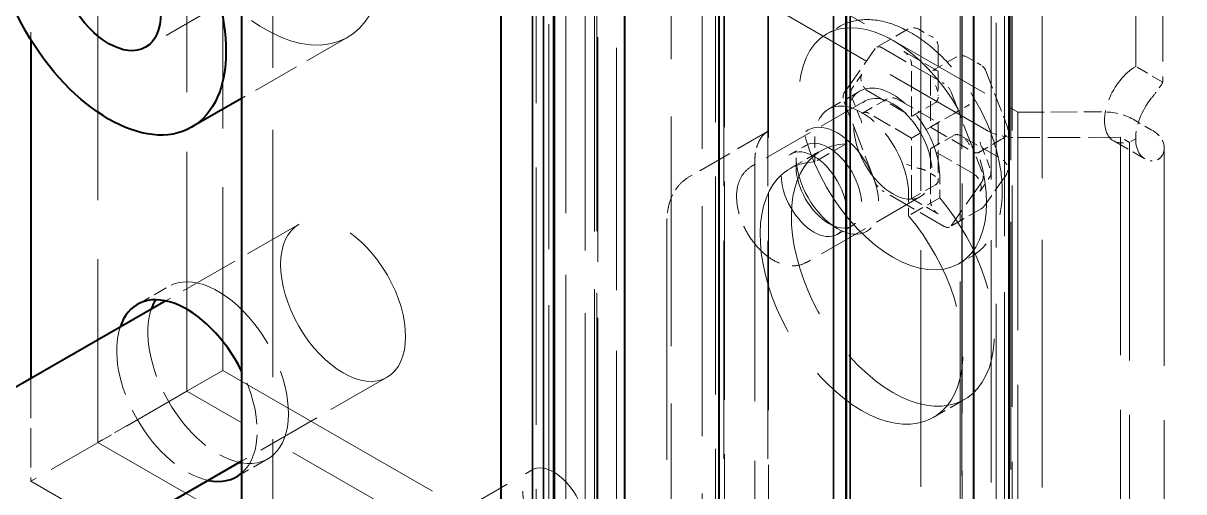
# Model space of a CAD drawing. Header units: millimetres. Extents: x 0 to 2378, y 0 to 1682.
# Drawn here: x 2160.06 to 2181.08, y 1439.48 to 1447.97 of the extents above; entities that cross this region are included whole.
import ezdxf

# ---------------------------------------------------------------- set-up
doc = ezdxf.new("R2010")
doc.units = ezdxf.units.MM
doc.header["$LTSCALE"] = 2
doc.linetypes.add('DASHED', pattern=[0.2067, 0.1654, -0.0413])
for name, color, linetype, lineweight in [('가려진 것(ISO)', 2, 'DASHED', 18), ('가시적인 것(ISO)', 3, 'Continuous', 40), ('가시적인 좁은 것(ISO)', 3, 'Continuous', 35)]:
    doc.layers.add(name, color=color, linetype=linetype, lineweight=lineweight)

msp = doc.modelspace()

# ---------------------------------------------------------------- linework, layer by layer
at = {"layer": '가려진 것(ISO)', "ltscale": 13.102725}
msp.add_line((2163.0227, 1441.3027), (2163.0227, 1547.5838), dxfattribs=at)
at = {"layer": '가려진 것(ISO)', "ltscale": 12.917272}
for p, q in [((2163.6733, 1546.457), (2163.6733, 1441.6802)), ((2161.4105, 1545.154), (2161.4105, 1440.3772))]:
    msp.add_line(p, q, dxfattribs=at)
at = {"layer": '가려진 것(ISO)', "ltscale": 12.578616}
for p, q in [((2172.3566, 1430.0937), (2172.3566, 1472.6061)), ((2171.7909, 1472.2804), (2171.7909, 1429.7679))]:
    msp.add_line(p, q, dxfattribs=at)
at = {"layer": '가려진 것(ISO)', "ltscale": 13.546203}
for p, q in [((2164.5784, 1430.3582), (2164.5784, 1462.406)), ((2169.8817, 1454.6103), (2169.8817, 1431.719)), ((2170.4474, 1454.2845), (2170.4474, 1431.3932)), ((2177.9427, 1449.9683), (2177.9427, 1427.0769)), ((2178.5084, 1449.6425), (2178.5084, 1426.7512))]:
    msp.add_line(p, q, dxfattribs=at)
at = {"layer": '가려진 것(ISO)', "ltscale": 13.269749}
for p, q in [((2170.8009, 1458.4957), (2170.8009, 1427.1019)), ((2177.5891, 1423.1928), (2177.5891, 1454.5866)), ((2177.0235, 1454.2609), (2177.0235, 1422.8671))]:
    msp.add_line(p, q, dxfattribs=at)
at = {"layer": '가려진 것(ISO)', "ltscale": 12.300426}
for p, q in [((2169.579, 1428.6239), (2169.579, 1457.7244)), ((2177.6797, 1453.0596), (2177.6797, 1423.959))]:
    msp.add_line(p, q, dxfattribs=at)
at = {"layer": '가려진 것(ISO)', "ltscale": 12.2945}
msp.add_line((2170.4667, 1428.3992), (2170.4667, 1457.4858), dxfattribs=at)
at = {"layer": '가려진 것(ISO)', "ltscale": 14.08707}
msp.add_line((2169.3478, 1457.0016), (2169.3478, 1428.4353), dxfattribs=at)
at = {"layer": '가려진 것(ISO)', "ltscale": 13.770153}
msp.add_line((2170.2352, 1426.7761), (2170.2352, 1454.6999), dxfattribs=at)
at = {"layer": '가려진 것(ISO)', "ltscale": 12.584246}
for p, q in [((2170.4036, 1428.5864), (2170.4036, 1454.1053)), ((2177.0635, 1450.2701), (2177.0635, 1424.7512))]:
    msp.add_line(p, q, dxfattribs=at)
at = {"layer": '가려진 것(ISO)', "ltscale": 12.299444}
msp.add_line((2177.832, 1453.2669), (2177.832, 1424.1686), dxfattribs=at)
at = {"layer": '가려진 것(ISO)', "ltscale": 4.264752}
msp.add_line((2160.1943, 1451.3302), (2160.1943, 1447.669), dxfattribs=at)
at = {"layer": '가려진 것(ISO)', "ltscale": 12.954181}
msp.add_line((2176.315, 1428.8655), (2176.315, 1450.7564), dxfattribs=at)
at = {"layer": '가려진 것(ISO)', "ltscale": 14.305642}
msp.add_line((2177.0538, 1450.4207), (2177.0538, 1431.0809), dxfattribs=at)
at = {"layer": '가려진 것(ISO)', "ltscale": 11.933559}
for p, q in [((2172.596, 1450.1261), (2172.596, 1438.0264)), ((2172.7587, 1450.0324), (2172.7587, 1437.9327)), ((2173.5561, 1449.8395), (2173.5561, 1437.7398)), ((2172.7445, 1448.962), (2172.7445, 1436.8623)), ((2173.5445, 1448.962), (2173.5445, 1436.8623)), ((2178.07, 1446.356), (2178.07, 1434.2563)), ((2179.9287, 1445.9034), (2179.9287, 1433.8037)), ((2180.0913, 1445.8098), (2180.0913, 1433.7101)), ((2180.7226, 1445.7126), (2180.7226, 1433.6129))]:
    msp.add_line(p, q, dxfattribs=at)
at = {"layer": '가려진 것(ISO)', "ltscale": 12.106245}
msp.add_line((2177.9674, 1450.0326), (2177.9674, 1429.5746), dxfattribs=at)
at = {"layer": '가려진 것(ISO)', "ltscale": 3.237884}
for p, q in [((2180.2054, 1447.1836), (2180.2054, 1449.9632)), ((2180.6953, 1449.6811), (2180.6953, 1446.9014))]:
    msp.add_line(p, q, dxfattribs=at)
at = {"layer": '가려진 것(ISO)', "ltscale": 3.809293}
for p, q in [((2165.1004, 1449.1594), (2162.2719, 1447.5306)), ((2163.0227, 1441.3027), (2160.1943, 1439.6739))]:
    msp.add_line(p, q, dxfattribs=at)
at = {"layer": '가려진 것(ISO)', "ltscale": 6.094929}
for p, q in [((2173.5445, 1448.962), (2178.07, 1446.356)), ((2177.5043, 1446.0302), (2172.9788, 1448.6363))]:
    msp.add_line(p, q, dxfattribs=at)
at = {"layer": '가려진 것(ISO)', "ltscale": 0.304651}
for p, q in [((2174.6096, 1447.7734), (2174.8358, 1447.9037)), ((2177.0049, 1443.6138), (2177.2312, 1443.7441))]:
    msp.add_line(p, q, dxfattribs=at)
at = {"layer": '가려진 것(ISO)', "ltscale": 0.761779}
for p, q in [((2176.0774, 1447.8571), (2175.5117, 1447.5313)), ((2174.6427, 1446.411), (2175.2084, 1446.7368)), ((2174.9587, 1445.7821), (2174.393, 1445.4563)), ((2180.3719, 1445.5105), (2179.8062, 1445.8363)), ((2173.9441, 1445.3351), (2174.5097, 1445.6609)), ((2176.6558, 1444.8048), (2176.0901, 1444.479)), ((2177.4038, 1444.6052), (2176.8381, 1444.2794)), ((2162.1245, 1442.8751), (2162.6902, 1443.2009)), ((2176.539, 1440.8289), (2177.1047, 1441.1546)), ((2163.921, 1439.7554), (2164.4867, 1440.0812))]:
    msp.add_line(p, q, dxfattribs=at)
at = {"layer": '가려진 것(ISO)', "ltscale": 0.339644}
for p, q in [((2176.277, 1447.8571), (2176.5293, 1447.7118)), ((2177.1515, 1447.3535), (2177.4038, 1447.2082))]:
    msp.add_line(p, q, dxfattribs=at)
at = {"layer": '가려진 것(ISO)', "ltscale": 2.587635}
msp.add_line((2165.9341, 1447.7117), (2164.0127, 1446.6053), dxfattribs=at)
at = {"layer": '가려진 것(ISO)', "ltscale": 1.517454}
for p, q in [((2174.9257, 1446.7065), (2175.4891, 1447.5103)), ((2175.6115, 1447.5215), (2176.7383, 1446.8727)), ((2175.4891, 1445.0903), (2174.9257, 1446.543)), ((2176.8608, 1446.7204), (2177.4242, 1445.2677)), ((2177.4242, 1445.1042), (2176.8608, 1444.3004)), ((2176.7383, 1444.2892), (2175.6115, 1444.9381))]:
    msp.add_line(p, q, dxfattribs=at)
at = {"layer": '가려진 것(ISO)', "ltscale": 0.837967}
msp.add_line((2176.6275, 1447.0994), (2176.0052, 1447.4577), dxfattribs=at)
at = {"layer": '가려진 것(ISO)', "ltscale": 1.02979}
msp.add_line((2176.6295, 1447.5385), (2176.6295, 1446.6544), dxfattribs=at)
at = {"layer": '가려진 것(ISO)', "ltscale": 1.085577}
for p, q in [((2176.1466, 1446.2807), (2176.1466, 1447.2127)), ((2176.4861, 1447.0173), (2176.4861, 1446.0853)), ((2176.4861, 1445.6929), (2176.4861, 1444.7609))]:
    msp.add_line(p, q, dxfattribs=at)
at = {"layer": '가려진 것(ISO)', "ltscale": 0.571309}
for p, q in [((2176.9519, 1447.3535), (2176.5277, 1447.1092)), ((2175.2694, 1446.3458), (2175.6937, 1446.5901)), ((2176.5709, 1446.5251), (2176.1466, 1446.2807)), ((2176.9103, 1446.3296), (2176.4861, 1446.0853)), ((2176.5709, 1446.1326), (2176.1466, 1445.8883)), ((2176.9103, 1445.9372), (2176.4861, 1445.6929)), ((2177.3633, 1445.6278), (2177.7876, 1445.8721)), ((2176.1466, 1444.7928), (2176.5709, 1445.0371))]:
    msp.add_line(p, q, dxfattribs=at)
at = {"layer": '가려진 것(ISO)', "ltscale": 0.659706}
msp.add_line((2180.6953, 1446.9014), (2180.2054, 1447.1836), dxfattribs=at)
at = {"layer": '가려진 것(ISO)', "ltscale": 0.483758}
for p, q in [((2175.2467, 1447.0442), (2175.0671, 1446.7879)), ((2175.0671, 1446.6244), (2175.2467, 1446.1613)), ((2177.5656, 1445.3492), (2177.386, 1445.8123)), ((2177.386, 1444.9294), (2177.5656, 1445.1857))]:
    msp.add_line(p, q, dxfattribs=at)
at = {"layer": '가려진 것(ISO)', "ltscale": 1.033597}
for p, q in [((2177.4905, 1447.1072), (2177.8742, 1446.1177)), ((2177.8515, 1445.2112), (2177.4678, 1444.6637))]:
    msp.add_line(p, q, dxfattribs=at)
at = {"layer": '가려진 것(ISO)', "ltscale": 1.046962}
for p, q in [((2175.3692, 1446.7284), (2176.1466, 1446.2807)), ((2176.1466, 1445.8883), (2175.3692, 1446.336)), ((2176.4861, 1446.0853), (2177.2635, 1445.6376)), ((2177.2635, 1445.2452), (2176.4861, 1445.6929))]:
    msp.add_line(p, q, dxfattribs=at)
at = {"layer": '가려진 것(ISO)', "ltscale": 2.780757}
for p, q in [((2175.3082, 1446.5602), (2173.2434, 1445.3712)), ((2176.3063, 1444.827), (2174.2415, 1443.638))]:
    msp.add_line(p, q, dxfattribs=at)
at = {"layer": '가려진 것(ISO)', "ltscale": 0.991435}
for p, q in [((2175.8933, 1446.5901), (2176.6295, 1446.1662)), ((2177.0514, 1445.9232), (2177.7876, 1445.4993))]:
    msp.add_line(p, q, dxfattribs=at)
at = {"layer": '가려진 것(ISO)', "ltscale": 1.445298}
msp.add_line((2178.07, 1446.356), (2179.5876, 1446.3626), dxfattribs=at)
at = {"layer": '가려진 것(ISO)', "ltscale": 0.469872}
for p, q in [((2174.9587, 1445.7821), (2174.9587, 1446.1855)), ((2174.393, 1445.4563), (2174.393, 1445.8598)), ((2176.6558, 1445.2083), (2176.6558, 1444.8048)), ((2176.0901, 1444.8825), (2176.0901, 1444.479))]:
    msp.add_line(p, q, dxfattribs=at)
at = {"layer": '가려진 것(ISO)', "ltscale": 1.220259}
msp.add_line((2176.6295, 1446.1662), (2176.6295, 1445.1186), dxfattribs=at)
at = {"layer": '가려진 것(ISO)', "ltscale": 0.442787}
msp.add_line((2180.1594, 1446.2277), (2180.4883, 1446.0384), dxfattribs=at)
at = {"layer": '가려진 것(ISO)', "ltscale": 1.904597}
msp.add_line((2173.5388, 1446.0044), (2172.1246, 1445.19), dxfattribs=at)
at = {"layer": '가려진 것(ISO)', "ltscale": 1.276047}
msp.add_line((2176.1466, 1444.7928), (2176.1466, 1445.8883), dxfattribs=at)
at = {"layer": '가려진 것(ISO)', "ltscale": 1.764291}
msp.add_line((2179.9287, 1445.9034), (2178.0761, 1445.8953), dxfattribs=at)
at = {"layer": '가려진 것(ISO)', "ltscale": 0.218952}
msp.add_line((2180.0913, 1445.8098), (2179.9287, 1445.9034), dxfattribs=at)
at = {"layer": '가려진 것(ISO)', "ltscale": 0.361792}
for p, q in [((2173.9597, 1445.599), (2174.2284, 1445.7537)), ((2174.7981, 1444.1432), (2175.0668, 1444.2979))]:
    msp.add_line(p, q, dxfattribs=at)
at = {"layer": '가려진 것(ISO)', "ltscale": 0.153562}
msp.add_line((2180.2054, 1445.8755), (2180.0913, 1445.8098), dxfattribs=at)
at = {"layer": '가려진 것(ISO)', "ltscale": 0.296201}
for p, q in [((2174.0536, 1445.3679), (2174.0536, 1445.547)), ((2174.6453, 1444.3404), (2174.8002, 1444.2505))]:
    msp.add_line(p, q, dxfattribs=at)
at = {"layer": '가려진 것(ISO)', "ltscale": 13.062409}
for p, q in [((2173.3061, 1445.4427), (2173.3061, 1436.6132)), ((2171.7161, 1444.384), (2171.7161, 1435.5545))]:
    msp.add_line(p, q, dxfattribs=at)
at = {"layer": '가려진 것(ISO)', "ltscale": 0.229676}
msp.add_line((2176.5709, 1445.2), (2176.4003, 1445.2982), dxfattribs=at)
at = {"layer": '가려진 것(ISO)', "ltscale": 0.647497}
msp.add_line((2176.1466, 1444.7928), (2176.6275, 1444.5159), dxfattribs=at)
at = {"layer": '가려진 것(ISO)', "ltscale": 3.252911}
msp.add_line((2165.0527, 1444.3306), (2162.6374, 1442.9397), dxfattribs=at)
at = {"layer": '가려진 것(ISO)', "ltscale": 3.047415}
msp.add_line((2163.6733, 1441.6802), (2161.4105, 1440.3772), dxfattribs=at)
at = {"layer": '가려진 것(ISO)', "ltscale": 13.252056}
for p, q in [((2163.6733, 1441.6802), (2260.5186, 1385.9107)), ((2161.4105, 1440.3772), (2258.2559, 1384.6076))]:
    msp.add_line(p, q, dxfattribs=at)
at = {"layer": '가려진 것(ISO)', "ltscale": 2.165367}
msp.add_line((2160.1943, 1441.5328), (2160.1943, 1439.6739), dxfattribs=at)
at = {"layer": '가려진 것(ISO)', "ltscale": 3.551379}
msp.add_line((2166.6496, 1441.5575), (2164.0127, 1440.039), dxfattribs=at)
at = {"layer": '가려진 것(ISO)', "ltscale": 12.91355}
msp.add_line((2261.1692, 1384.7839), (2163.0227, 1441.3027), dxfattribs=at)
at = {"layer": '가려진 것(ISO)', "ltscale": 4.571172}
msp.add_line((2165.8762, 1437.9226), (2169.2703, 1439.8772), dxfattribs=at)
at = {"layer": '가려진 것(ISO)', "ltscale": 2.144236}
msp.add_line((2160.1943, 1439.6739), (2161.7865, 1438.757), dxfattribs=at)
at = {"layer": '가려진 것(ISO)', "ltscale": 0.198934}
for centre in [(2176.1772, 1447.6838), (2177.0517, 1447.1802), (2175.7935, 1446.4168)]:
    msp.add_arc(centre, 0.2, 60.06401, 119.93599, dxfattribs=at)
at = {"layer": '가려진 것(ISO)', "ltscale": 0.199572}
msp.add_arc((2176.4295, 1447.5385), 0.2, 0, 60.06401, dxfattribs=at)
at = {"layer": '가려진 것(ISO)', "ltscale": 0.129103}
msp.add_arc((2177.304, 1447.0349), 0.2, 21.19789, 60.06401, dxfattribs=at)
at = {"layer": '가려진 것(ISO)', "ltscale": 0.270041}
msp.add_arc((2177.6877, 1446.0454), 0.2, 299.93599, 21.19789, dxfattribs=at)
at = {"layer": '가려진 것(ISO)', "ltscale": 0.316014}
msp.add_arc((2177.6877, 1445.326), 0.2, 324.97291, 60.06401, dxfattribs=at)
at = {"layer": '가려진 것(ISO)', "ltscale": 0.083131}
msp.add_arc((2177.304, 1444.7785), 0.2, 299.93599, 324.97291, dxfattribs=at)
at = {"layer": '가려진 것(ISO)', "ltscale": 13.790709}
msp.add_ellipse((2164.437, 1450.3115), major_axis=(1.4971, -2.5998), ratio=0.5780931, start_param=3.1415927, end_param=8.8426714, dxfattribs=at)
at = {"layer": '가려진 것(ISO)', "ltscale": 12.159042}
for centre, major_axis in [((2175.8072, 1445.6936), (1.1977, -2.0798)), ((2165.8512, 1442.9441), (0.7985, -1.3865))]:
    msp.add_ellipse(centre, major_axis=major_axis, ratio=0.5780931, dxfattribs=at)
at = {"layer": '가려진 것(ISO)', "ltscale": 0.199359}
for centre, major_axis, start_param, end_param in [((2175.6115, 1447.358), (-0.0998, 0.1733), 5.4997209, 6.5469184), ((2175.1896, 1446.6357), (-0.0998, 0.1733), 0.2637331, 1.3109306), ((2176.7383, 1446.7091), (-0.0998, 0.1733), 4.4525233, 5.4997209), ((2175.0482, 1446.5542), (-0.0998, 0.1733), 0.2637331, 1.3109306), ((2177.3017, 1445.2565), (0.0998, -0.1733), 0.2637331, 1.3109306), ((2177.4431, 1445.3379), (0.0998, -0.1733), 0.2637331, 1.3109306), ((2175.6115, 1445.1016), (0.0998, -0.1733), 4.4525233, 5.4997209), ((2176.7383, 1444.4527), (0.0998, -0.1733), 5.4997209, 6.5469184)]:
    msp.add_ellipse(centre, major_axis=major_axis, ratio=0.5780931, start_param=start_param, end_param=end_param, dxfattribs=at)
at = {"layer": '가려진 것(ISO)', "ltscale": 0.299089}
for centre, major_axis, ratio, start_param, end_param in [((2176.0052, 1447.2942), (-0.0998, 0.1733), 0.5780931, 3.9289245, 5.4997209), ((2176.6275, 1446.9358), (-0.0998, 0.1733), 0.5780931, 5.4997209, 7.0705172), ((2176.4295, 1445.1186), (0.2, 0), 0.5758617, 5.4977871, 7.0685835), ((2176.6275, 1444.6794), (0.0998, -0.1733), 0.5780931, 3.9289245, 5.4997209)]:
    msp.add_ellipse(centre, major_axis=major_axis, ratio=ratio, start_param=start_param, end_param=end_param, dxfattribs=at)
at = {"layer": '가려진 것(ISO)', "ltscale": 2.393412}
msp.add_ellipse((2180.2054, 1446.5295), major_axis=(-0.3992, -0.6933), ratio=0.5780931, start_param=3.9250571, end_param=7.0666498, dxfattribs=at)
at = {"layer": '가려진 것(ISO)', "ltscale": 0.398819}
for centre, major_axis, start_param, end_param in [((2175.3692, 1446.8919), (-0.0998, 0.1733), 0.2637331, 2.3581282), ((2175.3692, 1446.1725), (-0.0998, 0.1733), 5.4997209, 7.594116), ((2177.2635, 1445.8011), (0.0998, -0.1733), 5.4997209, 7.594116), ((2177.2635, 1445.0817), (0.0998, -0.1733), 0.2637331, 2.3581282)]:
    msp.add_ellipse(centre, major_axis=major_axis, ratio=0.5780931, start_param=start_param, end_param=end_param, dxfattribs=at)
at = {"layer": '가려진 것(ISO)', "ltscale": 3.590168}
for centre in [(2175.8072, 1445.6969), (2175.2415, 1445.3711)]:
    msp.add_ellipse(centre, major_axis=(-0.5988, 1.0399), ratio=0.5780931, start_param=3.9289245, end_param=7.0705172, dxfattribs=at)
at = {"layer": '가려진 것(ISO)', "ltscale": 0.363716}
for centre, major_axis, ratio, start_param, end_param in [((2176.4295, 1446.77), (0.1416, -0.2449), 0.5769785, 6.2822185, 7.8530148), ((2177.0517, 1446.4117), (0.2, 0.1156), 0.0016725, 3.9260239, 5.4968203), ((2176.4295, 1446.0506), (0.2, 0.1156), 0.0016725, 5.4968203, 7.0676166), ((2177.0517, 1445.6922), (-0.1416, 0.2449), 0.5769785, 4.7114221, 6.2822185)]:
    msp.add_ellipse(centre, major_axis=major_axis, ratio=ratio, start_param=start_param, end_param=end_param, dxfattribs=at)
at = {"layer": '가려진 것(ISO)', "ltscale": 5.983681}
msp.add_ellipse((2175.8072, 1445.6936), major_axis=(0.499, -0.8666), ratio=0.5780931, dxfattribs=at)
at = {"layer": '가려진 것(ISO)', "ltscale": 1.595575}
msp.add_ellipse((2180.7711, 1446.2038), major_axis=(-0.3992, -0.6933), ratio=0.5780931, start_param=4.4486559, end_param=6.543051, dxfattribs=at)
at = {"layer": '가려진 것(ISO)', "ltscale": 0.604093}
msp.add_ellipse((2179.5938, 1445.902), major_axis=(0.8, 0), ratio=0.5758617, start_param=0.7853988, end_param=1.5784298, dxfattribs=at)
at = {"layer": '가려진 것(ISO)', "ltscale": 6.342708}
msp.add_ellipse((2174.8031, 1445.1154), major_axis=(0.529, -0.9186), ratio=0.5780931, dxfattribs=at)
at = {"layer": '가려진 것(ISO)', "ltscale": 5.026276}
for centre in [(2174.6476, 1445.0258), (2174.3789, 1444.8711)]:
    msp.add_ellipse(centre, major_axis=(0.4192, -0.7279), ratio=0.5780931, dxfattribs=at)
at = {"layer": '가려진 것(ISO)', "ltscale": 0.604094}
msp.add_ellipse((2178.07, 1446.356), major_axis=(-0.8, 0), ratio=0.5758617, start_param=0.7853982, end_param=1.5784298, dxfattribs=at)
at = {"layer": '가려진 것(ISO)', "ltscale": 0.797737}
msp.add_ellipse((2179.9226, 1445.7126), major_axis=(0.8, 0), ratio=0.5758617, start_param=6.0213859, end_param=7.0685828, dxfattribs=at)
at = {"layer": '가려진 것(ISO)', "ltscale": 11.160855}
for centre in [(2175.8072, 1443.4078), (2175.2415, 1443.082)]:
    msp.add_ellipse(centre, major_axis=(1.2975, -2.2531), ratio=0.5780931, start_param=2.8378568, end_param=8.1615849, dxfattribs=at)
at = {"layer": '가려진 것(ISO)', "ltscale": 0.259824}
msp.add_ellipse((2176.1772, 1445.4273), major_axis=(-0.2442, 0.0861), ratio=0.2196918, start_param=1.1244757, end_param=2.1718132, dxfattribs=at)
at = {"layer": '가려진 것(ISO)', "ltscale": 0.113801}
msp.add_ellipse((2176.2589, 1445.2168), major_axis=(0.2155, -0.0261), ratio=0.5643253, start_param=0.9254022, end_param=1.449001, dxfattribs=at)
at = {"layer": '가려진 것(ISO)', "ltscale": 6.692704}
msp.add_ellipse((2163.5884, 1441.641), major_axis=(0.8983, -1.5599), ratio=0.5780931, start_param=5.8395578, end_param=9.743827, dxfattribs=at)
at = {"layer": '가려진 것(ISO)', "ltscale": 3.753762}
for centre, major_axis, start_param, end_param in [((2163.5884, 1441.641), (0.8983, -1.5599), 3.6174749, 5.8073031), ((2163.0227, 1441.3153), (-0.8983, 1.5599), 0.4758822, 2.6657104)]:
    msp.add_ellipse(centre, major_axis=major_axis, ratio=0.5780931, start_param=start_param, end_param=end_param, dxfattribs=at)
at = {"layer": '가려진 것(ISO)', "ltscale": 2.33013}
msp.add_ellipse((2163.0227, 1441.3153), major_axis=(0.8983, -1.5599), ratio=0.5780931, start_param=0.1076581, end_param=1.4670057, dxfattribs=at)
at = {"layer": '가려진 것(ISO)', "ltscale": 4.786925}
msp.add_ellipse((2169.6695, 1439.1839), major_axis=(0.3992, -0.6933), ratio=0.5780931, dxfattribs=at)
at = {"layer": '가려진 것(ISO)', "ltscale": 7.042982}
msp.add_open_spline([(2174.8358, 1447.9037), (2174.965, 1447.9781), (2175.1118, 1448.0206), (2175.4296, 1448.0418), (2175.6016, 1448.016), (2175.9623, 1447.8968), (2176.1515, 1447.7968), (2176.5203, 1447.5335), (2176.6997, 1447.3688), (2177.0285, 1446.9944), (2177.1781, 1446.7849), (2177.434, 1446.3419), (2177.5405, 1446.1084), (2177.7004, 1445.6384), (2177.7536, 1445.402), (2177.7994, 1444.9472), (2177.7916, 1444.7289), (2177.7099, 1444.3352), (2177.6367, 1444.1585), (2177.4481, 1443.9028), (2177.3471, 1443.8109), (2177.2312, 1443.7441)], degree=3, knots=[3.9289245, 3.9289245, 3.9289245, 3.9289245, 4.2052532, 4.2052532, 4.5032752, 4.5032752, 4.8312275, 4.8312275, 5.1653932, 5.1653932, 5.4974106, 5.4974106, 5.8283163, 5.8283163, 6.1602978, 6.1602978, 6.4944399, 6.4944399, 6.8224877, 6.8224877, 7.0705172, 7.0705172, 7.0705172, 7.0705172], dxfattribs=at)
at = {"layer": '가려진 것(ISO)', "ltscale": 0.416529}
for points, knots in [([(2180.4883, 1446.6073), (2180.5293, 1446.6583), (2180.5719, 1446.7115), (2180.6436, 1446.8095), (2180.6724, 1446.8545), (2180.6925, 1446.8954), (2180.6939, 1446.8984), (2180.6953, 1446.9014)], [0.72435056, 0.72435056, 0.72435056, 0.72435056, 0.77462472, 0.77462472, 0.82489887, 0.82489887, 0.82888396, 0.82888396, 0.82888396, 0.82888396]), ([(2180.6953, 1445.5934), (2180.6939, 1445.5904), (2180.6925, 1445.5874), (2180.6724, 1445.5483), (2180.6436, 1445.5166), (2180.5719, 1445.4778), (2180.5293, 1445.4707), (2180.4883, 1445.4745)], [0.20152866, 0.20152866, 0.20152866, 0.20152866, 0.20551375, 0.20551375, 0.2557879, 0.2557879, 0.30606206, 0.30606206, 0.30606206, 0.30606206])]:
    msp.add_open_spline(points, degree=3, knots=knots, dxfattribs=at)
at = {"layer": '가려진 것(ISO)', "ltscale": 1.080196}
msp.add_open_spline([(2173.5388, 1446.0044), (2173.5125, 1445.9893), (2173.4881, 1445.9705), (2173.4425, 1445.9245), (2173.4213, 1445.897), (2173.3828, 1445.8321), (2173.3656, 1445.7946), (2173.337, 1445.7096), (2173.3256, 1445.6621), (2173.3102, 1445.5585), (2173.3061, 1445.5023), (2173.3061, 1445.4427)], degree=3, knots=[2.35426078, 2.35426078, 2.35426078, 2.35426078, 2.51172716, 2.51172716, 2.66919353, 2.66919353, 2.8266599, 2.8266599, 2.98412628, 2.98412628, 3.14159265, 3.14159265, 3.14159265, 3.14159265], dxfattribs=at)
at = {"layer": '가려진 것(ISO)', "ltscale": 2.874623}
msp.add_open_spline([(2173.2434, 1445.3712), (2173.1879, 1445.3392), (2173.1394, 1445.2956), (2173.0588, 1445.1898), (2173.0285, 1445.1267), (2172.9842, 1444.9793), (2172.9748, 1444.8933), (2172.9797, 1444.7073), (2172.9967, 1444.6064), (2173.0549, 1444.4062), (2173.0961, 1444.3068), (2173.1976, 1444.1186), (2173.2577, 1444.0298), (2173.3928, 1443.8695), (2173.4677, 1443.7981), (2173.6285, 1443.6801), (2173.7145, 1443.6336), (2173.8885, 1443.5782), (2173.9766, 1443.5669), (2174.1257, 1443.5865), (2174.1868, 1443.6065), (2174.2415, 1443.638)], degree=3, knots=[2.3542608, 2.3542608, 2.3542608, 2.3542608, 2.592027, 2.592027, 2.8537382, 2.8537382, 3.1720468, 3.1720468, 3.5250954, 3.5250954, 3.8772465, 3.8772465, 4.2259396, 4.2259396, 4.5766864, 4.5766864, 4.9312889, 4.9312889, 5.2613846, 5.2613846, 5.4958534, 5.4958534, 5.4958534, 5.4958534], dxfattribs=at)
at = {"layer": '가려진 것(ISO)', "ltscale": 1.057488}
msp.add_open_spline([(2172.1246, 1445.19), (2172.0668, 1445.1568), (2172.0137, 1445.1155), (2171.9213, 1445.0221), (2171.8819, 1444.9701), (2171.8171, 1444.8607), (2171.7915, 1444.8033), (2171.7521, 1444.6862), (2171.7382, 1444.6264), (2171.7203, 1444.5059), (2171.7161, 1444.4451), (2171.7161, 1444.384)], degree=3, knots=[2.35426078, 2.35426078, 2.35426078, 2.35426078, 2.51172716, 2.51172716, 2.66919353, 2.66919353, 2.8266599, 2.8266599, 2.98412628, 2.98412628, 3.14159265, 3.14159265, 3.14159265, 3.14159265], dxfattribs=at)
at = {"layer": '가시적인 것(ISO)'}
for p, q in [((2164.0127, 1462.0803), (2164.0127, 1430.0324)), ((2168.706, 1456.632), (2168.706, 1428.0657)), ((2170.9453, 1454.2591), (2170.9453, 1431.3032)), ((2172.6554, 1453.2743), (2172.6554, 1430.3184)), ((2169.6637, 1452.8096), (2169.6637, 1423.9175)), ((2177.9109, 1423.5041), (2177.9109, 1452.0705)), ((2177.2691, 1451.7009), (2177.2691, 1423.1345)), ((2174.9599, 1449.6891), (2174.9599, 1423.5287)), ((2160.1943, 1447.669), (2160.1943, 1441.5328)), ((2164.0127, 1446.6053), (2163.1056, 1446.0829)), ((2162.6374, 1442.9397), (2157.9816, 1440.2586)), ((2164.0127, 1440.039), (2159.5786, 1437.4856))]:
    msp.add_line(p, q, dxfattribs=at)
for major_axis in [(1.4971, -2.5998), (0.6634, -1.152)]:
    msp.add_ellipse((2161.6085, 1448.6827), major_axis=major_axis, ratio=0.5780931, dxfattribs=at)
for centre, major_axis, start_param, end_param in [((2163.0227, 1441.3153), (-0.8983, 1.5599), 4.6085983, 6.7590676), ((2163.5884, 1441.641), (-0.8983, 1.5599), 0.319049, 0.4758822), ((2163.5884, 1441.641), (0.8983, -1.5599), 5.8073031, 5.8395578), ((2163.0227, 1441.3153), (0.8983, -1.5599), 5.8073031, 6.3908434)]:
    msp.add_ellipse(centre, major_axis=major_axis, ratio=0.5780931, start_param=start_param, end_param=end_param, dxfattribs=at)
at = {"layer": '가시적인 좁은 것(ISO)'}
for p, q in [((2169.2828, 1426.7776), (2169.2828, 1452.9381)), ((2169.4796, 1426.7536), (2169.4796, 1452.9141)), ((2169.6817, 1452.7618), (2169.6817, 1423.8697)), ((2174.7306, 1420.9624), (2174.7312, 1449.8542)), ((2174.9549, 1420.9856), (2174.9549, 1449.8476)), ((2175.0367, 1449.6247), (2175.0367, 1423.4642))]:
    msp.add_line(p, q, dxfattribs=at)

doc.saveas('drawing.dxf')
